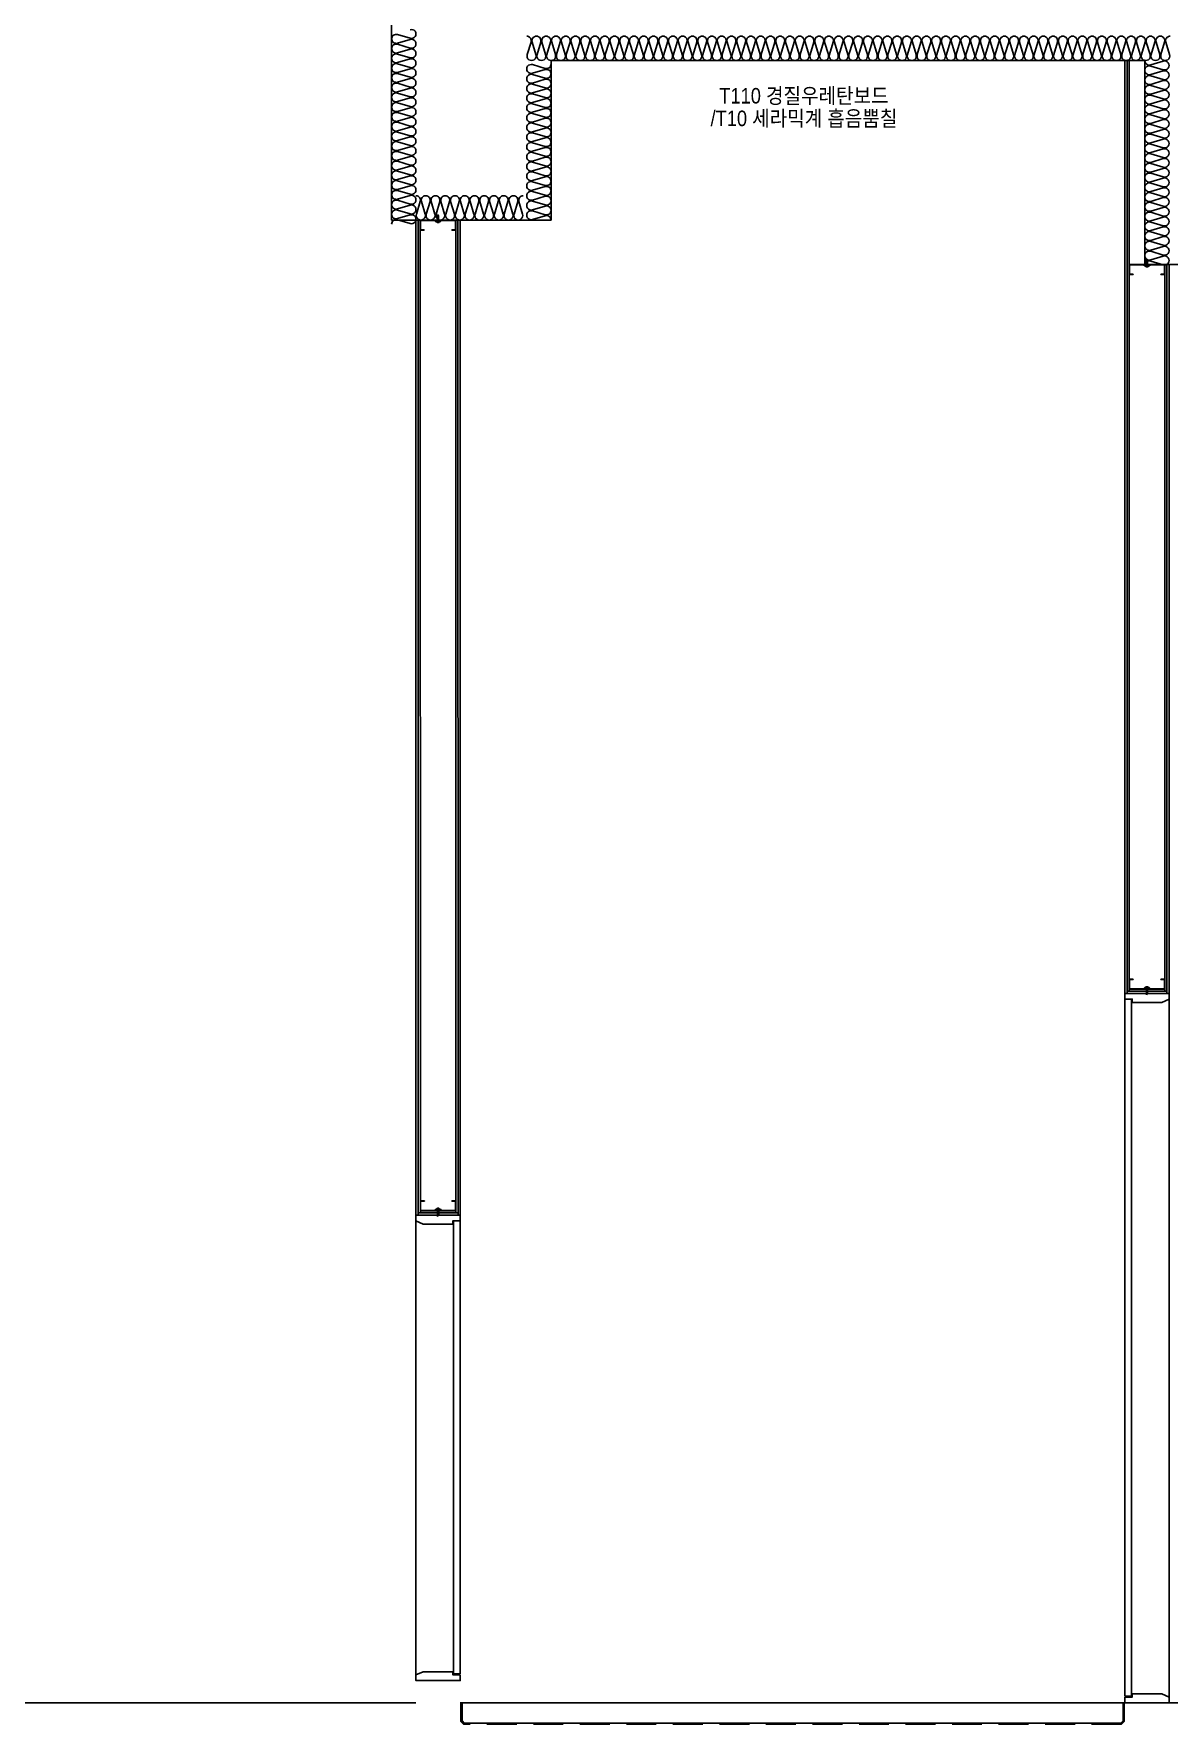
# Model space of a CAD drawing. Header units: millimetres. Extents: x 17311 to 801382, y -242618 to -104888.
# Drawn here: x 710436 to 715561, y -169326 to -161699 of the extents above; entities that cross this region are included whole.
import ezdxf
from ezdxf.enums import TextEntityAlignment as Align

# ---------------------------------------------------------------- set-up
doc = ezdxf.new("R2010")
doc.units = ezdxf.units.MM
doc.header["$LTSCALE"] = 250
doc.linetypes.add('HID', pattern=[2.8, 1.8, -1])
for name, color, linetype in [('8입면선', 8, 'Continuous'), ('A-DOOR', 4, 'Continuous'), ('A-ELE8', 8, 'Continuous'), ('A-FIN', 6, 'Continuous'), ('A-FIN-8', 8, 'Continuous'), ('A-WALL-D', 7, 'Continuous'), ('A-WP', 1, 'HID'), ('GAGAM-DT', 7, 'Continuous'), ('ISL', 251, 'Continuous'), ('입면', 7, 'Continuous')]:
    doc.layers.add(name, color=color, linetype=linetype)
doc.layers.add('NOPLOT-단열', color=225, linetype='Continuous', plot=False)
doc.styles.add('Gdim', font='')
doc.styles.get('Gdim').set_extended_font_data('Dotum')

# ---------------------------------------------------------------- blocks, each defined once
blk = doc.blocks.new('A$Ca3cef8a4')
at = {"layer": 'A-DOOR', "linetype": 'Continuous'}
for points in [[(0, -40), (-33, -40), (-33, -55), (-167, -55), (-200, -40), (-200, -15), (0, -15)], [(0, -2085), (-30, -2085), (-30, -40), (0, -40)], [(0, -2090), (-33, -2090), (-33, -2075), (-167, -2075), (-200, -2090), (-200, -2115), (0, -2115)]]:
    blk.add_lwpolyline(points, close=True, dxfattribs=at)
at = {"layer": 'A-ELE8'}
blk.add_lwpolyline([(-200, -15), (-200, -2115)], dxfattribs=at)
blk = doc.blocks.new('*U134')
at = {"layer": '8입면선', "color": 8}
for p, q in [((10, 0), (9.5, 4490)), ((190, 0), (189.5, 4490)), ((190, 10), (10, 10))]:
    blk.add_line(p, q, dxfattribs=at)
at = {"layer": 'A-WALL-D'}
for p, q in [((-0.5, 4490), (0, 0)), ((19.5, 4490), (-0.5, 4490)), ((20, 10), (19.5, 4490)), ((180, 10), (179.5, 4490)), ((199.5, 4490), (179.5, 4490)), ((199.5, 4490), (200, 0)), ((20, 0), (0, 0)), ((180, 20), (20, 20)), ((20, 0), (180, 0)), ((200, 0), (180, 0))]:
    blk.add_line(p, q, dxfattribs=at)
at = {"layer": 'GAGAM-DT', "color": 8}
for p, q in [((97.1, 4484.2), (97.1, 4515.6)), ((102.1, 4510.1), (97.1, 4515.6)), ((102.1, 4484.2), (102.1, 4510.1)), ((104.6, 4484.2), (94.7, 4484.2)), ((94.7, 4484.2), (94.7, 4480.7)), ((103.1, 4479.2), (96.2, 4479.2)), ((97.1, 4484.2), (97.1, 4479.2)), ((102.1, 4484.2), (102.1, 4479.2)), ((104.6, 4484.2), (104.6, 4480.7)), ((95.1, 25.8), (95.1, 29.3)), ((105.1, 25.8), (95.1, 25.8)), ((103.6, 30.8), (96.7, 30.8)), ((97.6, 25.8), (97.6, 30.8)), ((97.6, 25.8), (97.6, -5.6)), ((102.6, 25.8), (102.6, 30.8)), ((102.6, 25.8), (102.6, -0.1)), ((105.1, 25.8), (105.1, 29.3)), ((102.6, -0.1), (97.6, -5.6))]:
    blk.add_line(p, q, dxfattribs=at)
for centre, start, end in [((96.2, 4480.7), 180, 270), ((103.1, 4480.7), 270, 0), ((96.7, 29.3), 90, 180), ((103.6, 29.3), 0, 90)]:
    blk.add_arc(centre, 1.51, start, end, dxfattribs=at)
at = {"layer": '입면', "color": 6}
for p, q in [((19.5, 4445), (19.5, 4490)), ((19.5, 4490), (84.8, 4490)), ((37.3, 4445), (19.5, 4445)), ((84.3, 4488.8), (20.7, 4488.8)), ((20.7, 4488.8), (20.7, 4446.2)), ((20.7, 4446.2), (37.3, 4446.2)), ((37.3, 4446.2), (37.3, 4445)), ((89.3, 4483), (84.3, 4488.8)), ((84.8, 4490), (89.8, 4484.2)), ((109.7, 4483), (89.3, 4483)), ((89.8, 4484.2), (109.2, 4484.2)), ((109.2, 4484.2), (114.2, 4490)), ((114.7, 4488.8), (109.7, 4483)), ((114.2, 4490), (179.5, 4490)), ((178.3, 4488.8), (114.7, 4488.8)), ((161.7, 4445), (161.7, 4446.2)), ((161.7, 4446.2), (178.3, 4446.2)), ((179.5, 4445), (161.7, 4445)), ((178.3, 4446.2), (178.3, 4488.8)), ((179.5, 4490), (179.5, 4445)), ((37.8, 65), (20, 65)), ((20, 65), (20, 20)), ((20, 20), (85.3, 20)), ((21.2, 21.2), (21.2, 63.8)), ((21.2, 63.8), (37.8, 63.8)), ((84.8, 21.2), (21.2, 21.2)), ((37.8, 63.8), (37.8, 65)), ((89.8, 27), (84.8, 21.2)), ((85.3, 20), (90.3, 25.8)), ((110.2, 27), (89.8, 27)), ((90.3, 25.8), (109.7, 25.8)), ((109.7, 25.8), (114.7, 20)), ((115.2, 21.2), (110.2, 27)), ((114.7, 20), (180, 20)), ((178.8, 21.2), (115.2, 21.2)), ((180, 65), (162.2, 65)), ((162.2, 65), (162.2, 63.8)), ((162.2, 63.8), (178.8, 63.8)), ((178.8, 63.8), (178.8, 21.2)), ((180, 20), (180, 65))]:
    blk.add_line(p, q, dxfattribs=at)

msp = doc.modelspace()

# ---------------------------------------------------------------- linework, layer by layer
at = {"layer": '8입면선', "color": 8}
for p, q in [((715370.7, -166029.5), (715370.3, -161819.5)), ((715550.7, -166029.5), (715550.3, -162739.5)), ((715550.7, -166019.5), (715370.7, -166019.5))]:
    msp.add_line(p, q, dxfattribs=at)
at = {"layer": 'A-DOOR', "linetype": 'Continuous'}
for points in [[(715360.7, -166054.5), (715393.7, -166054.5), (715393.7, -166069.5), (715527.7, -166069.5), (715560.7, -166054.5), (715560.7, -166029.5), (715360.7, -166029.5)], [(715360.7, -169199.5), (715390.7, -169199.5), (715390.7, -166054.5), (715360.7, -166054.5)], [(715360.7, -169204.5), (715393.7, -169204.5), (715393.7, -169189.5), (715527.7, -169189.5), (715560.7, -169204.5), (715560.7, -169229.5), (715360.7, -169229.5)]]:
    msp.add_lwpolyline(points, close=True, dxfattribs=at)
at = {"layer": 'A-ELE8'}
msp.add_lwpolyline([(715560.7, -166029.5), (715560.7, -169229.5)], dxfattribs=at)
at = {"layer": 'A-FIN'}
for p, q in [((706060.7, -169229.5), (712160.7, -169229.5)), ((712360.7, -169229.5), (715360.7, -169229.5)), ((715560.7, -169229.5), (781160.7, -169229.5))]:
    msp.add_line(p, q, dxfattribs=at)
at = {"layer": 'A-FIN-8'}
for p, q in [((712368.7, -169229.5), (712368.7, -169311.3)), ((715352.7, -169229.5), (715352.7, -169311.3)), ((715352.7, -169229.5), (715352.7, -169311.3)), ((715352.7, -169229.5), (715352.7, -169311.3)), ((712378.9, -169321.5), (712368.7, -169311.3)), ((715342.4, -169321.5), (712378.9, -169321.5)), ((715342.4, -169321.5), (715352.7, -169311.3))]:
    msp.add_line(p, q, dxfattribs=at)
at = {"layer": 'A-WALL-D'}
for p, q in [((715360.3, -161819.5), (715360.7, -166029.5)), ((715380.3, -161819.5), (715360.3, -161819.5)), ((715380.7, -166019.5), (715380.3, -161819.5)), ((715540.7, -166019.5), (715540.3, -162739.5)), ((715560.3, -162739.5), (715540.3, -162739.5)), ((715560.3, -162739.5), (715560.7, -166029.5)), ((715380.7, -166029.5), (715360.7, -166029.5)), ((715540.7, -166009.5), (715380.7, -166009.5)), ((715380.7, -166029.5), (715540.7, -166029.5)), ((715560.7, -166029.5), (715540.7, -166029.5))]:
    msp.add_line(p, q, dxfattribs=at)
at = {"layer": 'A-WP', "ltscale": 0.3}
for p, q in [((712363.7, -169229.5), (712363.7, -169314.3)), ((715357.7, -169229.5), (715357.7, -169314.3)), ((712375.8, -169326.5), (712363.7, -169314.3)), ((715345.5, -169326.5), (712375.8, -169326.5)), ((715345.5, -169326.5), (715357.7, -169314.3))]:
    msp.add_line(p, q, dxfattribs=at)
at = {"layer": 'GAGAM-DT', "color": 8}
for p, q in [((715465.4, -162745.3), (715455.5, -162745.3)), ((715455.5, -162745.3), (715455.5, -162748.8)), ((715463.9, -162750.3), (715457, -162750.3)), ((715458, -162745.3), (715458, -162713.9)), ((715463, -162719.4), (715458, -162713.9)), ((715458, -162745.3), (715458, -162750.3)), ((715463, -162745.3), (715463, -162719.4)), ((715463, -162745.3), (715463, -162750.3)), ((715465.4, -162745.3), (715465.4, -162748.8)), ((715455.8, -166003.7), (715455.8, -166000.2)), ((715465.8, -166003.7), (715455.8, -166003.7)), ((715464.3, -165998.7), (715457.3, -165998.7)), ((715458.3, -166003.7), (715458.3, -165998.7)), ((715458.3, -166003.7), (715458.3, -166035.1)), ((715463.3, -166029.6), (715458.3, -166035.1)), ((715463.3, -166003.7), (715463.3, -165998.7)), ((715463.3, -166003.7), (715463.3, -166029.6)), ((715465.8, -166003.7), (715465.8, -166000.2))]:
    msp.add_line(p, q, dxfattribs=at)
for centre, start, end in [((715457, -162748.8), 180, 270), ((715463.9, -162748.8), 270, 0), ((715457.3, -166000.2), 90, 180), ((715464.3, -166000.2), 0, 90)]:
    msp.add_arc(centre, 1.51, start, end, dxfattribs=at)
at = {"layer": 'ISL'}
msp.add_lwpolyline([(711160.7, -161479.5), (711160.7, -161589.5), (712050.7, -161589.5), (712050.7, -162539.5), (712770.7, -162539.5), (712770.7, -161819.5), (715450.7, -161819.5), (715450.7, -162739.5), (716470.7, -162739.5), (716470.7, -161819.5), (719050.7, -161819.5), (719050.7, -162739.5), (720070.7, -162739.5), (720070.7, -161819.5), (722700.7, -161819.5), (722700.7, -162739.5), (723720.7, -162739.5), (723720.7, -161619.5), (724610.7, -161619.5), (724610.7, -161509.5)], dxfattribs=at)
for points in [[(712134, -161680.1, -1.372593), (712134, -161718.9), (712077.3, -161702.1, 0.509267), (712050.7, -161721.5, 0.509267), (712077.3, -161740.9), (712134, -161724.1, -1.372593), (712134, -161762.9), (712077.3, -161746.1, 0.509267), (712050.7, -161765.5, 0.509267), (712077.3, -161784.9), (712134, -161768.1, -1.372593), (712134, -161806.9), (712077.3, -161790.1, 0.509267), (712050.7, -161809.5, 0.509267), (712077.3, -161828.9), (712134, -161812.1, -1.372593), (712134, -161850.9), (712077.3, -161834.1, 0.509267), (712050.7, -161853.5, 0.509267), (712077.3, -161872.9), (712134, -161856.1, -1.372593), (712134, -161894.9), (712077.3, -161878.1, 0.509267), (712050.7, -161897.5, 0.509267), (712077.3, -161916.9), (712134, -161900.1, -1.372593), (712134, -161938.9), (712077.3, -161922.1, 0.509267), (712050.7, -161941.5, 0.509267), (712077.3, -161960.9), (712134, -161944.1, -1.372593), (712134, -161982.9), (712077.3, -161966.1, 0.509267), (712050.7, -161985.5, 0.509267), (712077.3, -162004.9), (712134, -161988.1, -1.372593), (712134, -162026.9), (712077.3, -162010.1, 0.509267), (712050.7, -162029.5, 0.509267), (712077.3, -162048.9), (712134, -162032.1, -1.372593), (712134, -162070.9), (712077.3, -162054.1, 0.509267), (712050.7, -162073.5, 0.509267), (712077.3, -162092.9), (712134, -162076.1, -1.372593), (712134, -162114.9), (712077.3, -162098.1, 0.509267), (712050.7, -162117.5, 0.509267), (712077.3, -162136.9), (712134, -162120.1, -1.372593), (712134, -162158.9), (712077.3, -162142.1, 0.509267), (712050.7, -162161.5, 0.509267), (712077.3, -162180.9), (712134, -162164.1, -1.372593), (712134, -162202.9), (712077.3, -162186.1, 0.509267), (712050.7, -162205.5, 0.509267), (712077.3, -162224.9), (712134, -162208.1, -1.372593), (712134, -162246.9), (712077.3, -162230.1, 0.509267), (712050.7, -162249.5, 0.509267), (712077.3, -162268.9), (712134, -162252.1, -1.372593), (712134, -162290.9), (712077.3, -162274.1, 0.509267), (712050.7, -162293.5, 0.509267), (712077.3, -162312.9), (712134, -162296.1, -1.372593), (712134, -162334.9), (712077.3, -162318.1, 0.509267), (712050.7, -162337.5, 0.509267), (712077.3, -162356.9), (712134, -162340.1, -1.372593), (712134, -162378.9), (712077.3, -162362.1, 0.509267), (712050.7, -162381.5, 0.509267), (712077.3, -162400.9), (712134, -162384.1, -1.372593), (712134, -162422.9), (712077.3, -162406.1, 0.509267), (712050.7, -162425.5, 0.509267), (712077.3, -162444.9), (712134, -162428.1, -1.372593), (712134, -162466.9), (712077.3, -162450.1, 0.509267), (712050.7, -162469.5, 0.509267), (712077.3, -162488.9), (712134, -162472.1, -1.372593), (712134, -162510.9), (712077.3, -162494.1, 0.509267), (712050.7, -162513.5, 0.509267), (712077.3, -162532.9), (712134, -162516.1, -1.372593), (712134, -162554.9), (712077.3, -162538.1, 0.509267), (712050.7, -162557.5)], [(712660.7, -161709.5, -0.509267), (712680.1, -161736.1), (712663.3, -161792.8, 1.372593), (712702.1, -161792.8), (712685.3, -161736.1, -0.509267), (712704.7, -161709.5, -0.509267), (712724.1, -161736.1), (712707.3, -161792.8, 1.372593), (712746.1, -161792.8), (712729.3, -161736.1, -0.509267), (712748.7, -161709.5, -0.509267), (712768.1, -161736.1), (712751.3, -161792.8, 1.372593), (712790.1, -161792.8), (712773.3, -161736.1, -0.509267), (712792.7, -161709.5, -0.509267), (712812.1, -161736.1), (712795.3, -161792.8, 1.372593), (712834.1, -161792.8), (712817.3, -161736.1, -0.509267), (712836.7, -161709.5, -0.509267), (712856.1, -161736.1), (712839.3, -161792.8, 1.372593), (712878.1, -161792.8), (712861.3, -161736.1, -0.509267), (712880.7, -161709.5, -0.509267), (712900.1, -161736.1), (712883.3, -161792.8, 1.372593), (712922.1, -161792.8), (712905.3, -161736.1, -0.509267), (712924.7, -161709.5, -0.509267), (712944.1, -161736.1), (712927.3, -161792.8, 1.372593), (712966.1, -161792.8), (712949.3, -161736.1, -0.509267), (712968.7, -161709.5, -0.509267), (712988.1, -161736.1), (712971.3, -161792.8, 1.372593), (713010.1, -161792.8), (712993.3, -161736.1, -0.509267), (713012.7, -161709.5, -0.509267), (713032.1, -161736.1), (713015.3, -161792.8, 1.372593), (713054.1, -161792.8), (713037.3, -161736.1, -0.509267), (713056.7, -161709.5, -0.509267), (713076.1, -161736.1), (713059.3, -161792.8, 1.372593), (713098.1, -161792.8), (713081.3, -161736.1, -0.509267), (713100.7, -161709.5, -0.509267), (713120.1, -161736.1), (713103.3, -161792.8, 1.372593), (713142.1, -161792.8), (713125.3, -161736.1, -0.509267), (713144.7, -161709.5, -0.509267), (713164.1, -161736.1), (713147.3, -161792.8, 1.372593), (713186.1, -161792.8), (713169.3, -161736.1, -0.509267), (713188.7, -161709.5, -0.509267), (713208.1, -161736.1), (713191.3, -161792.8, 1.372593), (713230.1, -161792.8), (713213.3, -161736.1, -0.509267), (713232.7, -161709.5, -0.509267), (713252.1, -161736.1), (713235.3, -161792.8, 1.372593), (713274.1, -161792.8), (713257.3, -161736.1, -0.509267), (713276.7, -161709.5, -0.509267), (713296.1, -161736.1), (713279.3, -161792.8, 1.372593), (713318.1, -161792.8), (713301.3, -161736.1, -0.509267), (713320.7, -161709.5, -0.509267), (713340.1, -161736.1), (713323.3, -161792.8, 1.372593), (713362.1, -161792.8), (713345.3, -161736.1, -0.509267), (713364.7, -161709.5, -0.509267), (713384.1, -161736.1), (713367.3, -161792.8, 1.372593), (713406.1, -161792.8), (713389.3, -161736.1, -0.509267), (713408.7, -161709.5, -0.509267), (713428.1, -161736.1), (713411.3, -161792.8, 1.372593), (713450.1, -161792.8), (713433.3, -161736.1, -0.509267), (713452.7, -161709.5, -0.509267), (713472.1, -161736.1), (713455.3, -161792.8, 1.372593), (713494.1, -161792.8), (713477.3, -161736.1, -0.509267), (713496.7, -161709.5, -0.509267), (713516.1, -161736.1), (713499.3, -161792.8, 1.372593), (713538.1, -161792.8), (713521.3, -161736.1, -0.509267), (713540.7, -161709.5, -0.509267), (713560.1, -161736.1), (713543.3, -161792.8, 1.372593), (713582.1, -161792.8), (713565.3, -161736.1, -0.509267), (713584.7, -161709.5, -0.509267), (713604.1, -161736.1), (713587.3, -161792.8, 1.372593), (713626.1, -161792.8), (713609.3, -161736.1, -0.509267), (713628.7, -161709.5, -0.509267), (713648.1, -161736.1), (713631.3, -161792.8, 1.372593), (713670.1, -161792.8), (713653.3, -161736.1, -0.509267), (713672.7, -161709.5, -0.509267), (713692.1, -161736.1), (713675.3, -161792.8, 1.372593), (713714.1, -161792.8), (713697.3, -161736.1, -0.509267), (713716.7, -161709.5, -0.509267), (713736.1, -161736.1), (713719.3, -161792.8, 1.372593), (713758.1, -161792.8), (713741.3, -161736.1, -0.509267), (713760.7, -161709.5, -0.509267), (713780.1, -161736.1), (713763.3, -161792.8, 1.372593), (713802.1, -161792.8), (713785.3, -161736.1, -0.509267), (713804.7, -161709.5, -0.509267), (713824.1, -161736.1), (713807.3, -161792.8, 1.372593), (713846.1, -161792.8), (713829.3, -161736.1, -0.509267), (713848.7, -161709.5, -0.509267), (713868.1, -161736.1), (713851.3, -161792.8, 1.372593), (713890.1, -161792.8), (713873.3, -161736.1, -0.509267), (713892.7, -161709.5, -0.509267), (713912.1, -161736.1), (713895.3, -161792.8, 1.372593), (713934.1, -161792.8), (713917.3, -161736.1, -0.509267), (713936.7, -161709.5, -0.509267), (713956.1, -161736.1), (713939.3, -161792.8, 1.372593), (713978.1, -161792.8), (713961.3, -161736.1, -0.509267), (713980.7, -161709.5, -0.509267), (714000.1, -161736.1), (713983.3, -161792.8, 1.372593), (714022.1, -161792.8), (714005.3, -161736.1, -0.509267), (714024.7, -161709.5, -0.509267), (714044.1, -161736.1), (714027.3, -161792.8, 1.372593), (714066.1, -161792.8), (714049.3, -161736.1, -0.509267), (714068.7, -161709.5, -0.509267), (714088.1, -161736.1), (714071.3, -161792.8, 1.372593), (714110.1, -161792.8), (714093.3, -161736.1, -0.509267), (714112.7, -161709.5, -0.509267), (714132.1, -161736.1), (714115.3, -161792.8, 1.372593), (714154.1, -161792.8), (714137.3, -161736.1, -0.509267), (714156.7, -161709.5, -0.509267), (714176.1, -161736.1), (714159.3, -161792.8, 1.372593), (714198.1, -161792.8), (714181.3, -161736.1, -0.509267), (714200.7, -161709.5, -0.509267), (714220.1, -161736.1), (714203.3, -161792.8, 1.372593), (714242.1, -161792.8), (714225.3, -161736.1, -0.509267), (714244.7, -161709.5, -0.509267), (714264.1, -161736.1), (714247.3, -161792.8, 1.372593), (714286.1, -161792.8), (714269.3, -161736.1, -0.509267), (714288.7, -161709.5, -0.509267), (714308.1, -161736.1), (714291.3, -161792.8, 1.372593), (714330.1, -161792.8), (714313.3, -161736.1, -0.509267), (714332.7, -161709.5, -0.509267), (714352.1, -161736.1), (714335.3, -161792.8, 1.372593), (714374.1, -161792.8), (714357.3, -161736.1, -0.509267), (714376.7, -161709.5, -0.509267), (714396.1, -161736.1), (714379.3, -161792.8, 1.372593), (714418.1, -161792.8), (714401.3, -161736.1, -0.509267), (714420.7, -161709.5, -0.509267), (714440.1, -161736.1), (714423.3, -161792.8, 1.372593), (714462.1, -161792.8), (714445.3, -161736.1, -0.509267), (714464.7, -161709.5, -0.509267), (714484.1, -161736.1), (714467.3, -161792.8, 1.372593), (714506.1, -161792.8), (714489.3, -161736.1, -0.509267), (714508.7, -161709.5, -0.509267), (714528.1, -161736.1), (714511.3, -161792.8, 1.372593), (714550.1, -161792.8), (714533.3, -161736.1, -0.509267), (714552.7, -161709.5, -0.509267), (714572.1, -161736.1), (714555.3, -161792.8, 1.372593), (714594.1, -161792.8), (714577.3, -161736.1, -0.509267), (714596.7, -161709.5, -0.509267), (714616.1, -161736.1), (714599.3, -161792.8, 1.372593), (714638.1, -161792.8), (714621.3, -161736.1, -0.509267), (714640.7, -161709.5, -0.509267), (714660.1, -161736.1), (714643.3, -161792.8, 1.372593), (714682.1, -161792.8), (714665.3, -161736.1, -0.509267), (714684.7, -161709.5, -0.509267), (714704.1, -161736.1), (714687.3, -161792.8, 1.372593), (714726.1, -161792.8), (714709.3, -161736.1, -0.509267), (714728.7, -161709.5, -0.509267), (714748.1, -161736.1), (714731.3, -161792.8, 1.372593), (714770.1, -161792.8), (714753.3, -161736.1, -0.509267), (714772.7, -161709.5, -0.509267), (714792.1, -161736.1), (714775.3, -161792.8, 1.372593), (714814.1, -161792.8), (714797.3, -161736.1, -0.509267), (714816.7, -161709.5, -0.509267), (714836.1, -161736.1), (714819.3, -161792.8, 1.372593), (714858.1, -161792.8), (714841.3, -161736.1, -0.509267), (714860.7, -161709.5, -0.509267), (714880.1, -161736.1), (714863.3, -161792.8, 1.372593), (714902.1, -161792.8), (714885.3, -161736.1, -0.509267), (714904.7, -161709.5, -0.509267), (714924.1, -161736.1), (714907.3, -161792.8, 1.372593), (714946.1, -161792.8), (714929.3, -161736.1, -0.509267), (714948.7, -161709.5, -0.509267), (714968.1, -161736.1), (714951.3, -161792.8, 1.372593), (714990.1, -161792.8), (714973.3, -161736.1, -0.509267), (714992.7, -161709.5, -0.509267), (715012.1, -161736.1), (714995.3, -161792.8, 1.372593), (715034.1, -161792.8), (715017.3, -161736.1, -0.509267), (715036.7, -161709.5, -0.509267), (715056.1, -161736.1), (715039.3, -161792.8, 1.372593), (715078.1, -161792.8), (715061.3, -161736.1, -0.509267), (715080.7, -161709.5, -0.509267), (715100.1, -161736.1), (715083.3, -161792.8, 1.372593), (715122.1, -161792.8), (715105.3, -161736.1, -0.509267), (715124.7, -161709.5, -0.509267), (715144.1, -161736.1), (715127.3, -161792.8, 1.372593), (715166.1, -161792.8), (715149.3, -161736.1, -0.509267), (715168.7, -161709.5, -0.509267), (715188.1, -161736.1), (715171.3, -161792.8, 1.372593), (715210.1, -161792.8), (715193.3, -161736.1, -0.509267), (715212.7, -161709.5, -0.509267), (715232.1, -161736.1), (715215.3, -161792.8, 1.372593), (715254.1, -161792.8), (715237.3, -161736.1, -0.509267), (715256.7, -161709.5, -0.509267), (715276.1, -161736.1), (715259.3, -161792.8, 1.372593), (715298.1, -161792.8), (715281.3, -161736.1, -0.509267), (715300.7, -161709.5, -0.509267), (715320.1, -161736.1), (715303.3, -161792.8, 1.372593), (715342.1, -161792.8), (715325.3, -161736.1, -0.509267), (715344.7, -161709.5, -0.509267), (715364.1, -161736.1), (715347.3, -161792.8, 1.372593), (715386.1, -161792.8), (715369.3, -161736.1, -0.509267), (715388.7, -161709.5, -0.509267), (715408.1, -161736.1), (715391.3, -161792.8, 1.372593), (715430.1, -161792.8), (715413.3, -161736.1, -0.509267), (715432.7, -161709.5, -0.509267), (715452.1, -161736.1), (715435.3, -161792.8, 1.372593), (715474.1, -161792.8), (715457.3, -161736.1, -0.509267), (715476.7, -161709.5, -0.509267), (715496.1, -161736.1), (715479.3, -161792.8, 1.372593), (715518.1, -161792.8), (715501.3, -161736.1, -0.509267), (715520.7, -161709.5, -0.509267), (715540.1, -161736.1), (715523.3, -161792.8, 1.372593), (715562.1, -161792.8), (715545.3, -161736.1, -0.509267), (715564.7, -161709.5)], [(712770.7, -162539.5, 0.509267), (712744, -162520), (712687.3, -162536.9, -1.372593), (712687.3, -162498), (712744, -162514.9, 0.509267), (712770.7, -162495.5, 0.509267), (712744, -162476), (712687.3, -162492.9, -1.372593), (712687.3, -162454), (712744, -162470.9, 0.509267), (712770.7, -162451.5, 0.509267), (712744, -162432), (712687.3, -162448.9, -1.372593), (712687.3, -162410), (712744, -162426.9, 0.509267), (712770.7, -162407.5, 0.509267), (712744, -162388), (712687.3, -162404.9, -1.372593), (712687.3, -162366), (712744, -162382.9, 0.509267), (712770.7, -162363.5, 0.509267), (712744, -162344), (712687.3, -162360.9, -1.372593), (712687.3, -162322), (712744, -162338.9, 0.509267), (712770.7, -162319.5, 0.509267), (712744, -162300), (712687.3, -162316.9, -1.372593), (712687.3, -162278), (712744, -162294.9, 0.509267), (712770.7, -162275.5, 0.509267), (712744, -162256), (712687.3, -162272.9, -1.372593), (712687.3, -162234), (712744, -162250.9, 0.509267), (712770.7, -162231.5, 0.509267), (712744, -162212), (712687.3, -162228.9, -1.372593), (712687.3, -162190), (712744, -162206.9, 0.509267), (712770.7, -162187.5, 0.509267), (712744, -162168), (712687.3, -162184.9, -1.372593), (712687.3, -162146), (712744, -162162.9, 0.509267), (712770.7, -162143.5, 0.509267), (712744, -162124), (712687.3, -162140.9, -1.372593), (712687.3, -162102), (712744, -162118.9, 0.509267), (712770.7, -162099.5, 0.509267), (712744, -162080), (712687.3, -162096.9, -1.372593), (712687.3, -162058), (712744, -162074.9, 0.509267), (712770.7, -162055.5, 0.509267), (712744, -162036), (712687.3, -162052.9, -1.372593), (712687.3, -162014), (712744, -162030.9, 0.509267), (712770.7, -162011.5, 0.509267), (712744, -161992), (712687.3, -162008.9, -1.372593), (712687.3, -161970), (712744, -161986.9, 0.509267), (712770.7, -161967.5, 0.509267), (712744, -161948), (712687.3, -161964.9, -1.372593), (712687.3, -161926), (712744, -161942.9, 0.509267), (712770.7, -161923.5, 0.509267), (712744, -161904), (712687.3, -161920.9, -1.372593), (712687.3, -161882), (712744, -161898.9, 0.509267), (712770.7, -161879.5, 0.509267), (712744, -161860), (712687.3, -161876.9, -1.372593), (712687.3, -161838), (712744, -161854.9, 0.509267), (712770.7, -161835.5)], [(715450.7, -161819.5, 0.509267), (715477.3, -161838.9), (715534, -161822.1, -1.372593), (715534, -161860.9), (715477.3, -161844.1, 0.509267), (715450.7, -161863.5, 0.509267), (715477.3, -161882.9), (715534, -161866.1, -1.372593), (715534, -161904.9), (715477.3, -161888.1, 0.509267), (715450.7, -161907.5, 0.509267), (715477.3, -161926.9), (715534, -161910.1, -1.372593), (715534, -161948.9), (715477.3, -161932.1, 0.509267), (715450.7, -161951.5, 0.509267), (715477.3, -161970.9), (715534, -161954.1, -1.372593), (715534, -161992.9), (715477.3, -161976.1, 0.509267), (715450.7, -161995.5, 0.509267), (715477.3, -162014.9), (715534, -161998.1, -1.372593), (715534, -162036.9), (715477.3, -162020.1, 0.509267), (715450.7, -162039.5, 0.509267), (715477.3, -162058.9), (715534, -162042.1, -1.372593), (715534, -162080.9), (715477.3, -162064.1, 0.509267), (715450.7, -162083.5, 0.509267), (715477.3, -162102.9), (715534, -162086.1, -1.372593), (715534, -162124.9), (715477.3, -162108.1, 0.509267), (715450.7, -162127.5, 0.509267), (715477.3, -162146.9), (715534, -162130.1, -1.372593), (715534, -162168.9), (715477.3, -162152.1, 0.509267), (715450.7, -162171.5, 0.509267), (715477.3, -162190.9), (715534, -162174.1, -1.372593), (715534, -162212.9), (715477.3, -162196.1, 0.509267), (715450.7, -162215.5, 0.509267), (715477.3, -162234.9), (715534, -162218.1, -1.372593), (715534, -162256.9), (715477.3, -162240.1, 0.509267), (715450.7, -162259.5, 0.509267), (715477.3, -162278.9), (715534, -162262.1, -1.372593), (715534, -162300.9), (715477.3, -162284.1, 0.509267), (715450.7, -162303.5, 0.509267), (715477.3, -162322.9), (715534, -162306.1, -1.372593), (715534, -162344.9), (715477.3, -162328.1, 0.509267), (715450.7, -162347.5, 0.509267), (715477.3, -162366.9), (715534, -162350.1, -1.372593), (715534, -162388.9), (715477.3, -162372.1, 0.509267), (715450.7, -162391.5, 0.509267), (715477.3, -162410.9), (715534, -162394.1, -1.372593), (715534, -162432.9), (715477.3, -162416.1, 0.509267), (715450.7, -162435.5, 0.509267), (715477.3, -162454.9), (715534, -162438.1, -1.372593), (715534, -162476.9), (715477.3, -162460.1, 0.509267), (715450.7, -162479.5, 0.509267), (715477.3, -162498.9), (715534, -162482.1, -1.372593), (715534, -162520.9), (715477.3, -162504.1, 0.509267), (715450.7, -162523.5, 0.509267), (715477.3, -162542.9), (715534, -162526.1, -1.372593), (715534, -162564.9), (715477.3, -162548.1, 0.509267), (715450.7, -162567.5, 0.509267), (715477.3, -162586.9), (715534, -162570.1, -1.372593), (715534, -162608.9), (715477.3, -162592.1, 0.509267), (715450.7, -162611.5, 0.509267), (715477.3, -162630.9), (715534, -162614.1, -1.372593), (715534, -162652.9), (715477.3, -162636.1, 0.509267), (715450.7, -162655.5, 0.509267), (715477.3, -162674.9), (715534, -162658.1, -1.372593), (715534, -162696.9), (715477.3, -162680.1, 0.509267), (715450.7, -162699.5, 0.509267), (715477.3, -162718.9), (715534, -162702.1, -1.372593), (715534, -162740.9), (715477.3, -162724.1, 0.509267), (715450.7, -162743.5)], [(712160.7, -162429.5, -0.509267), (712180.1, -162456.1), (712163.3, -162512.8, 1.372593), (712202.1, -162512.8), (712185.3, -162456.1, -0.509267), (712204.7, -162429.5, -0.509267), (712224.1, -162456.1), (712207.3, -162512.8, 1.372593), (712246.1, -162512.8), (712229.3, -162456.1, -0.509267), (712248.7, -162429.5, -0.509267), (712268.1, -162456.1), (712251.3, -162512.8, 1.372593), (712290.1, -162512.8), (712273.3, -162456.1, -0.509267), (712292.7, -162429.5, -0.509267), (712312.1, -162456.1), (712295.3, -162512.8, 1.372593), (712334.1, -162512.8), (712317.3, -162456.1, -0.509267), (712336.7, -162429.5, -0.509267), (712356.1, -162456.1), (712339.3, -162512.8, 1.372593), (712378.1, -162512.8), (712361.3, -162456.1, -0.509267), (712380.7, -162429.5, -0.509267), (712400.1, -162456.1), (712383.3, -162512.8, 1.372593), (712422.1, -162512.8), (712405.3, -162456.1, -0.509267), (712424.7, -162429.5, -0.509267), (712444.1, -162456.1), (712427.3, -162512.8, 1.372593), (712466.1, -162512.8), (712449.3, -162456.1, -0.509267), (712468.7, -162429.5, -0.509267), (712488.1, -162456.1), (712471.3, -162512.8, 1.372593), (712510.1, -162512.8), (712493.3, -162456.1, -0.509267), (712512.7, -162429.5, -0.509267), (712532.1, -162456.1), (712515.3, -162512.8, 1.372593), (712554.1, -162512.8), (712537.3, -162456.1, -0.509267), (712556.7, -162429.5, -0.509267), (712576.1, -162456.1), (712559.3, -162512.8, 1.372593), (712598.1, -162512.8), (712581.3, -162456.1, -0.509267), (712600.7, -162429.5, -0.509267), (712620.1, -162456.1), (712603.3, -162512.8, 1.372593), (712642.1, -162512.8), (712625.3, -162456.1, -0.509267), (712644.7, -162429.5)]]:
    msp.add_lwpolyline(points, format="xyb", dxfattribs=at)
at = {"layer": '입면', "color": 6}
for p, q in [((715380.3, -162784.5), (715380.3, -162739.5)), ((715380.3, -162739.5), (715445.7, -162739.5)), ((715445.1, -162740.7), (715381.5, -162740.7)), ((715381.5, -162740.7), (715381.5, -162783.3)), ((715450.1, -162746.5), (715445.1, -162740.7)), ((715445.7, -162739.5), (715450.6, -162745.3)), ((715470.5, -162746.5), (715450.1, -162746.5)), ((715450.6, -162745.3), (715470, -162745.3)), ((715470, -162745.3), (715475, -162739.5)), ((715475.5, -162740.7), (715470.5, -162746.5)), ((715475, -162739.5), (715540.3, -162739.5)), ((715539.1, -162740.7), (715475.5, -162740.7)), ((715539.1, -162783.3), (715539.1, -162740.7)), ((715540.3, -162739.5), (715540.3, -162784.5)), ((715398.2, -162784.5), (715380.3, -162784.5)), ((715381.5, -162783.3), (715398.2, -162783.3)), ((715398.2, -162783.3), (715398.2, -162784.5)), ((715522.5, -162784.5), (715522.5, -162783.3)), ((715522.5, -162783.3), (715539.1, -162783.3)), ((715540.3, -162784.5), (715522.5, -162784.5)), ((715398.5, -165964.5), (715380.7, -165964.5)), ((715380.7, -165964.5), (715380.7, -166009.5)), ((715381.9, -166008.3), (715381.9, -165965.7)), ((715381.9, -165965.7), (715398.5, -165965.7)), ((715398.5, -165965.7), (715398.5, -165964.5)), ((715540.7, -165964.5), (715522.8, -165964.5)), ((715522.8, -165964.5), (715522.8, -165965.7)), ((715522.8, -165965.7), (715539.5, -165965.7)), ((715539.5, -165965.7), (715539.5, -166008.3)), ((715540.7, -166009.5), (715540.7, -165964.5)), ((715380.7, -166009.5), (715446, -166009.5)), ((715445.4, -166008.3), (715381.9, -166008.3)), ((715450.4, -166002.5), (715445.4, -166008.3)), ((715446, -166009.5), (715451, -166003.7)), ((715470.9, -166002.5), (715450.4, -166002.5)), ((715451, -166003.7), (715470.3, -166003.7)), ((715470.3, -166003.7), (715475.3, -166009.5)), ((715475.9, -166008.3), (715470.9, -166002.5)), ((715475.3, -166009.5), (715540.7, -166009.5)), ((715539.5, -166008.3), (715475.9, -166008.3))]:
    msp.add_line(p, q, dxfattribs=at)

# ---------------------------------------------------------------- block references
at = {"layer": 'A-DOOR'}
msp.add_blockref('A$Ca3cef8a4', (712360.7, -167014.5), dxfattribs=at)
at = {"layer": 'A-WALL-D'}
msp.add_blockref('*U134', (712160.7, -167029.5), dxfattribs=at)

# ---------------------------------------------------------------- texts
at = {"layer": 'NOPLOT-단열', "style": 'Gdim', "width": 0.9}
for s, p in [('T110 경질우레탄보드', (713912, -161978.3)), ('/T10 세라믹계 흡음뿜칠', (713912, -162080.4))]:
    msp.add_text(s, height=70, dxfattribs=at).set_placement(p, align=Align.MIDDLE_CENTER)

doc.saveas('drawing.dxf')
